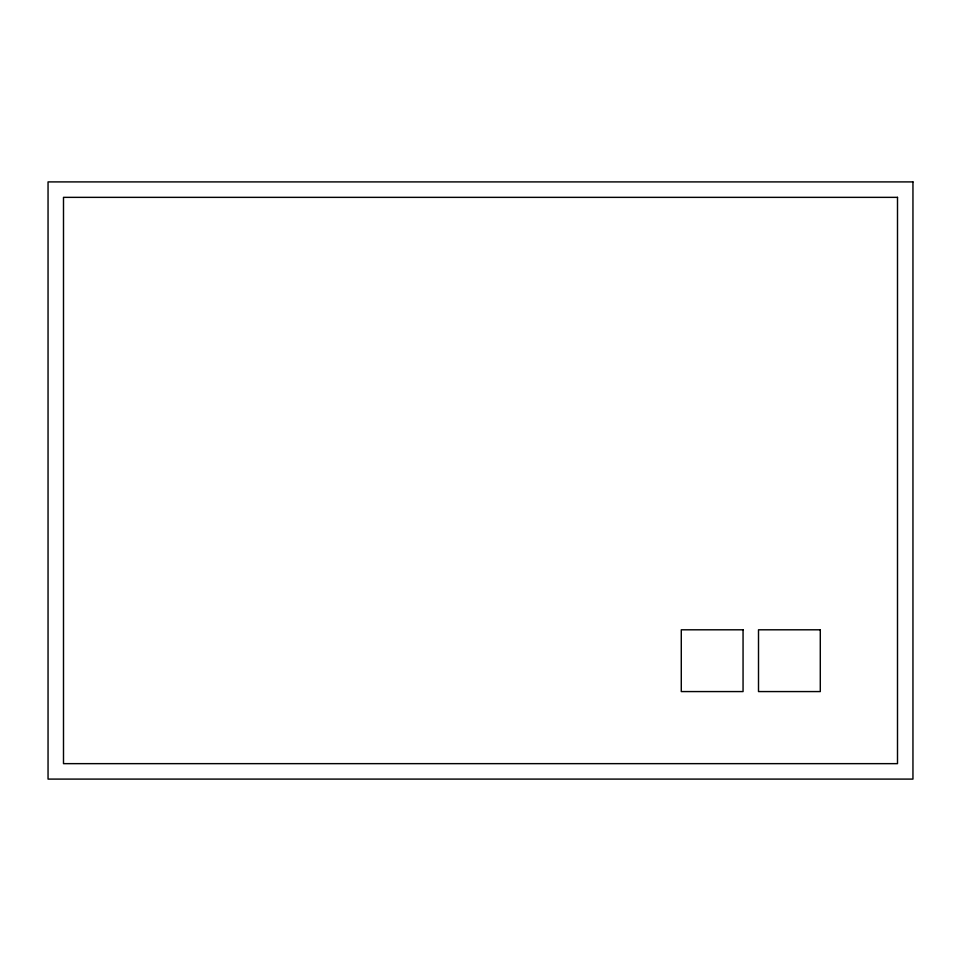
<?xml version="1.0" encoding="UTF-8"?>
<svg xmlns="http://www.w3.org/2000/svg" width="961" height="961" viewBox="0 0 961 961"><rect width="100%" height="100%" fill="white"/><g stroke="black" fill="none" stroke-linecap="round" stroke-linejoin="round"><path stroke-width="1.44" d="M912.95 181.905L48.05 181.905L48.05 779.095L912.95 779.095L912.95 181.905M897.502 197.353L63.498 197.353L63.498 763.647L897.502 763.647L897.502 197.353M743.057 629.803L681.277 629.803L681.277 691.572L743.057 691.572L743.057 629.803M820.286 629.803L758.505 629.803L758.505 691.572L820.286 691.572L820.286 629.803"/></g></svg>
